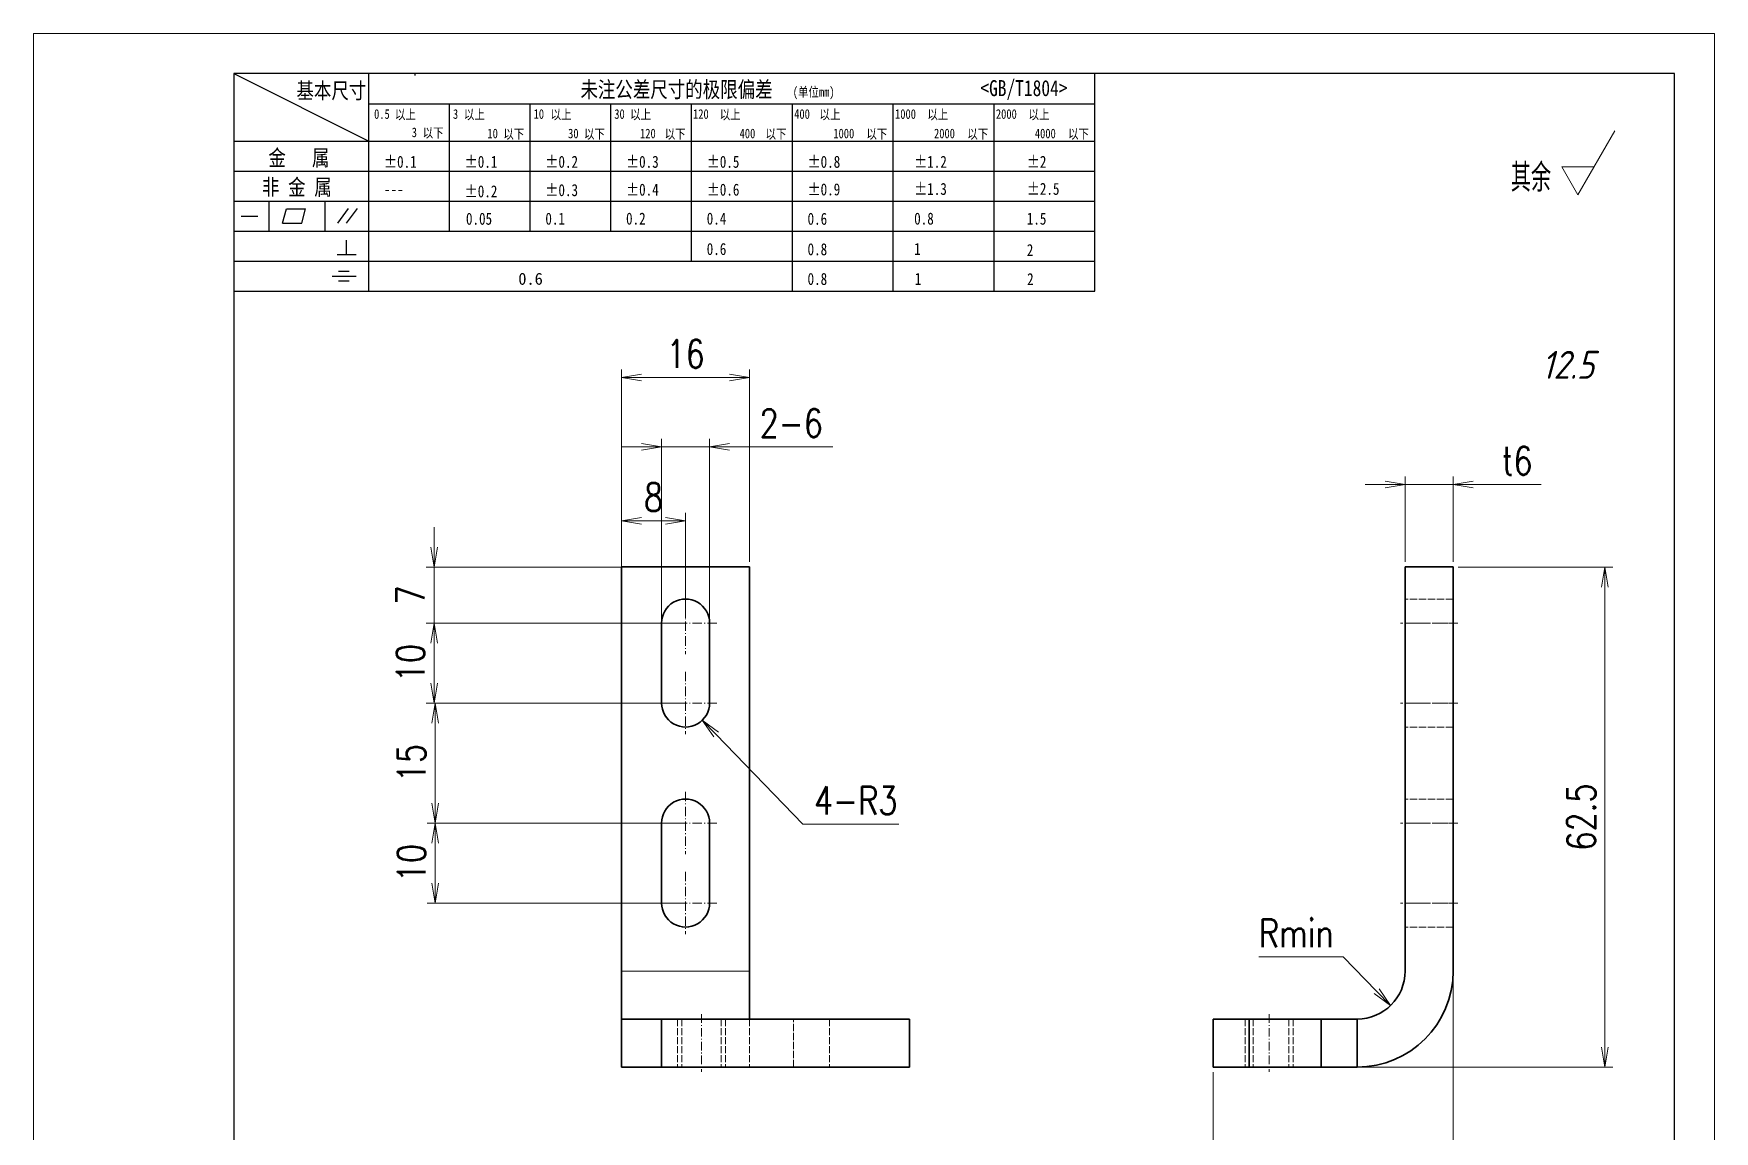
# Model space of a CAD drawing. Header units: millimetres. Extents: x -50043 to 104182, y -50696 to 36662.
# Drawn here: x -45739.6 to -45529.6, y 35932.2 to 36069.4 of the extents above; entities that cross this region are included whole.
import ezdxf
from ezdxf.enums import TextEntityAlignment as Align

# ---------------------------------------------------------------- set-up
doc = ezdxf.new("R2010")
doc.units = ezdxf.units.MM
doc.header["$LTSCALE"] = 0.5
for name, pattern in [('DASHDOT', [18.5, 12, -3, 0.5, -3]), ('DASHED', [15, 12, -3]), ('DOT2', [0.125, 0, -0.125])]:
    doc.linetypes.add(name, pattern=pattern)
doc.layers.add('图\\M+19E79\\M+195B6\\M+18E9A', color=7, linetype='Continuous')
doc.layers.add('图框', color=7, linetype='Continuous', lineweight=18)
doc.layers.add('标注线', color=3, linetype='Continuous', lineweight=18)
doc.layers.add('打印-禁用', color=7, linetype='Continuous', lineweight=15, plot=False)
doc.styles.add('DIM', font='romans.shx', dxfattribs={"width": 0.8, "bigfont": 'bigfont.shx'})
doc.styles.add('国标', font='simfang.ttf', dxfattribs={"width": 0.8})
doc.styles.add('机械长仿宋', font='gbenor.shx', dxfattribs={"height": 1, "bigfont": 'gbcbig.shx'})
doc.dimstyles.new('DEH 1-1$0', dxfattribs={"dimtxt": 3.5, "dimasz": 2.5, "dimexe": 1, "dimexo": 0.625, "dimgap": 1.2, "dimtad": 1, "dimzin": 9, "dimdsep": 46, "dimtxsty": 'DIM', "dimblk": 'OPEN', "dimcen": 0, "dimclrd": 8, "dimclre": 8, "dimclrt": 2, "dimazin": 2, "dimtfac": 0.5, "dimtmove": 0, "dimatfit": 3, "dimldrblk": 'OPEN', "dimfxl": 0, "dimtolj": 2, "dimlwd": 18, "dimlwe": 18, "dimarcsym": 0})
doc.dimstyles.new('DEH 1-1$4', dxfattribs={"dimtxt": 3.5, "dimasz": 2.5, "dimexe": 1, "dimexo": 0.625, "dimgap": 1.2, "dimtad": 1, "dimtoh": 1, "dimdsep": 46, "dimtxsty": 'DIM', "dimblk": 'OPEN', "dimcen": 0, "dimclrd": 8, "dimclre": 8, "dimclrt": 2, "dimazin": 2, "dimtfac": 0.5, "dimtofl": 0, "dimtmove": 0, "dimatfit": 3, "dimldrblk": 'OPEN', "dimfxl": 0, "dimtolj": 2, "dimlwd": 18, "dimlwe": 18, "dimarcsym": 0})

# ---------------------------------------------------------------- blocks, each defined once
blk = doc.blocks.new('GZDEH零件A4图框V01版')
at = {"layer": '图\\M+19E79\\M+195B6\\M+18E9A', "linetype": 'Continuous'}
for p, q in [((25, 292), (25, 13.5)), ((205, 292), (25, 292)), ((205, 13.5), (205, 292))]:
    blk.add_line(p, q, dxfattribs=at)
at = {"layer": '图\\M+19E79\\M+195B6\\M+18E9A', "color": 9}
for p, q in [((25, 292), (41.88, 283.54)), ((41.88, 264.79), (41.88, 292)), ((47.66, 291.75), (47.66, 292)), ((132.6, 264.79), (132.6, 292)), ((41.88, 288.22), (132.6, 288.22)), ((51.96, 272.29), (51.96, 288.22)), ((62.04, 272.29), (62.04, 288.22)), ((72.12, 272.29), (72.12, 288.22)), ((82.2, 268.54), (82.2, 288.22)), ((94.8, 264.79), (94.8, 288.22)), ((107.4, 264.79), (107.4, 288.22)), ((120, 264.79), (120, 288.22)), ((25, 283.54), (132.6, 283.54)), ((25, 279.79), (132.6, 279.79)), ((25, 276.04), (132.6, 276.04)), ((29.43, 272.34), (29.43, 276.04)), ((36.42, 272.34), (36.42, 276.04)), ((38.03, 273.3), (39.36, 275.16)), ((39.11, 273.3), (40.45, 275.16)), ((25.94, 274.19), (28, 274.19)), ((31.1, 273.3), (31.58, 275.09)), ((31.1, 273.3), (33.51, 273.3)), ((31.58, 275.09), (33.99, 275.09)), ((33.51, 273.3), (33.99, 275.09)), ((25, 272.29), (132.6, 272.29)), ((39.09, 269.41), (39.09, 271.18)), ((37.93, 269.41), (40.32, 269.41)), ((25, 268.54), (132.6, 268.54)), ((38.08, 267.29), (39.43, 267.29)), ((25, 264.79), (132.6, 264.79)), ((37.3, 266.69), (40.28, 266.69)), ((38.08, 266.09), (39.44, 266.09))]:
    blk.add_line(p, q, dxfattribs=at)
at = {"layer": '打印-禁用', "linetype": 'Continuous'}
for p, q in [((0, 297), (0, 0)), ((210, 297), (0, 297)), ((210, 297), (210, 0))]:
    blk.add_line(p, q, dxfattribs=at)
at = {"layer": '图\\M+19E79\\M+195B6\\M+18E9A', "color": 9, "style": '国标', "width": 0.8}
for s, height, p in [('基本尺寸', 2, (32.84, 288.88)), ('未注公差尺寸的极限偏差', 2, (68.32, 289.02)), ('<GB/T1804>', 2, (118.29, 289.19)), ('30', 1.2, (72.55, 286.35)), ('金   属', 2, (29.33, 280.48)), ('±0.1', 1.5, (43.78, 280.23)), ('±0.1', 1.5, (53.86, 280.23)), ('±0.2', 1.5, (63.94, 280.23)), ('±0.3', 1.5, (74.02, 280.23)), ('±0.5', 1.5, (84.1, 280.23)), ('±0.8', 1.5, (96.7, 280.23)), ('±1.2', 1.5, (110.02, 280.23)), ('±2', 1.5, (124.09, 280.23)), ('非 金 属', 2, (28.53, 276.82)), ('---', 1.5, (43.78, 276.81)), ('±0.2', 1.5, (53.86, 276.54)), ('±0.3', 1.5, (63.94, 276.69)), ('±0.4', 1.5, (74.02, 276.75)), ('±0.6', 1.5, (84.1, 276.75)), ('±0.9', 1.5, (96.7, 276.78)), ('±1.3', 1.5, (110.02, 276.84)), ('±2.5', 1.5, (124.09, 276.85)), ('0.1', 1.5, (63.94, 273.12)), ('0.2', 1.5, (74.02, 273.13)), ('0.4', 1.5, (84.1, 273.13)), ('0.6', 1.5, (96.7, 273.11)), ('0.8', 1.5, (110.02, 273.13)), ('1.5', 1.5, (124.09, 273.12)), ('0.6', 1.5, (84.1, 269.33)), ('0.8', 1.5, (96.7, 269.3)), ('1', 1.5, (110.02, 269.34)), ('2', 1.5, (124.09, 269.2)), ('0.8', 1.5, (96.7, 265.59)), ('1', 1.5, (110.1, 265.6)), ('2', 1.5, (124.13, 265.57))]:
    blk.add_text(s, height=height, dxfattribs=at).set_placement(p)
at = {"layer": '图\\M+19E79\\M+195B6\\M+18E9A', "color": 9, "lineweight": 15, "style": '国标', "width": 0.8}
for s, p in [('0.5', (42.54, 286.35)), ('以上', (45.15, 286.3)), ('3', (52.39, 286.35)), ('以上', (53.76, 286.3)), ('10', (62.47, 286.35)), ('以上', (64.6, 286.3)), ('以上', (74.53, 286.3)), ('120', (82.39, 286.35)), ('以上', (85.72, 286.3)), ('400', (95.03, 286.35)), ('以上', (98.19, 286.3)), ('1000', (107.63, 286.35)), ('以上', (111.67, 286.3)), ('2000', (120.23, 286.35)), ('以上', (124.31, 286.3)), ('3', (47.24, 284.06)), ('以下', (48.61, 284.01)), ('10', (56.7, 283.92)), ('以下', (58.69, 283.87)), ('30', (66.78, 283.92)), ('以下', (68.77, 283.87)), ('120', (75.77, 283.92)), ('以下', (78.85, 283.87)), ('400', (88.21, 283.92)), ('以下', (91.45, 283.87)), ('1000', (99.92, 283.92)), ('以下', (104.05, 283.87)), ('2000', (112.5, 283.92)), ('以下', (116.65, 283.87)), ('4000', (125.1, 283.92)), ('以下', (129.25, 283.87))]:
    blk.add_text(s, height=1.2, dxfattribs=at).set_placement(p)
at = {"layer": '图\\M+19E79\\M+195B6\\M+18E9A', "color": 9, "lineweight": 13, "style": '国标'}
blk.add_text('0.6', height=1.5, dxfattribs=at).set_placement((60.56, 265.61))
at = {"layer": '图\\M+19E79\\M+195B6\\M+18E9A', "color": 9, "lineweight": 15, "insert": (94.85, 290.31), "char_height": 1.2, "width": 8.7957, "attachment_point": 1, "style": '国标'}
blk.add_mtext('(单位mm)', dxfattribs=at)
at = {"layer": '图\\M+19E79\\M+195B6\\M+18E9A', "color": 9, "insert": (54.02, 273.09), "char_height": 1.5, "width": 5.1982, "attachment_point": 7, "style": '国标'}
blk.add_mtext('0.05', dxfattribs=at)
blk = doc.blocks.new('DEH A4')
at = {"layer": '图框'}
blk.add_blockref('GZDEH零件A4图框V01版', (0, 0), dxfattribs=at)
blk = doc.blocks.new('FINISHER_TR')
at = {"layer": '标注线'}
for p, q in [((0, 0), (4.62, 8)), ((-2.02, 3.5), (0, 0)), ((2.02, 3.5), (-2.02, 3.5))]:
    blk.add_line(p, q, dxfattribs=at)
at = {"layer": '标注线', "color": 2, "style": '机械长仿宋', "oblique": 15}
blk.add_attdef('0.0', text='', height=3.5, dxfattribs=at).set_placement((2.03, -24.04), align=Align.BOTTOM_RIGHT)
blk = doc.blocks.new('其余12.5')
at = {"layer": '标注线'}
blk.add_blockref('FINISHER_TR', (0, 0), dxfattribs=at).add_auto_attribs({'0.0': '12.5'})
at = {"layer": '标注线', "color": 7, "linetype": 'DOT2', "style": '机械长仿宋'}
blk.add_text('其余', height=3.5, dxfattribs=at).set_placement((-8.38, 0.4))
blk = doc.blocks.new('_Open')
at = {"color": 0, "linetype": 'ByBlock', "lineweight": -2}
for p, q in [((-1, 0.167), (0, 0)), ((-1, -0.167), (0, 0)), ((0, 0), (-1, 0))]:
    blk.add_line(p, q, dxfattribs=at)
blk = doc.blocks.new('*D168')
at = {"layer": 'Defpoints', "color": 0, "transparency": 16777216}
for p in [(-45562.28, 35952.25), (-45592.28, 35940.25), (-45562.28, 35921.65)]:
    blk.add_point(p, dxfattribs=at)
at = {"layer": '标注线', "color": 8, "lineweight": 18, "transparency": 16777216}
for p, q in [((-45562.28, 35951.63), (-45562.28, 35920.65)), ((-45592.28, 35939.63), (-45592.28, 35920.65)), ((-45589.78, 35921.65), (-45564.78, 35921.65))]:
    blk.add_line(p, q, dxfattribs=at)
at = {"layer": '标注线', "color": 8, "lineweight": 18, "transparency": 16777216, "xscale": 2.5, "yscale": 2.5, "zscale": 2.5, "rotation": 180}
blk.add_blockref('_Open', (-45592.28, 35921.65), dxfattribs=at)
at = {"layer": '标注线', "color": 8, "lineweight": 18, "transparency": 16777216, "xscale": 2.5, "yscale": 2.5, "zscale": 2.5}
blk.add_blockref('_Open', (-45562.28, 35921.65), dxfattribs=at)
at = {"layer": '标注线', "color": 2, "transparency": 16777216, "insert": (-45577.28, 35924.6), "char_height": 3.5, "attachment_point": 5, "style": 'DIM'}
blk.add_mtext('\\A2;30', dxfattribs=at)
blk = doc.blocks.new('*D169')
at = {"layer": 'Defpoints', "color": 0, "transparency": 16777216}
for p in [(-45562.28, 36002.75), (-45543.32, 36002.75), (-45578.78, 35940.25)]:
    blk.add_point(p, dxfattribs=at)
at = {"layer": '标注线', "color": 8, "lineweight": 18, "transparency": 16777216}
for p, q in [((-45561.66, 36002.75), (-45542.32, 36002.75)), ((-45543.32, 35942.75), (-45543.32, 36000.25)), ((-45578.16, 35940.25), (-45542.32, 35940.25))]:
    blk.add_line(p, q, dxfattribs=at)
at = {"layer": '标注线', "color": 8, "lineweight": 18, "transparency": 16777216, "xscale": 2.5, "yscale": 2.5, "zscale": 2.5}
for p, rotation in [((-45543.32, 36002.75), 90), ((-45543.32, 35940.25), 270)]:
    blk.add_blockref('_Open', p, dxfattribs=dict(at, rotation=rotation))
at = {"layer": '标注线', "color": 2, "transparency": 16777216, "insert": (-45546.27, 35971.5), "char_height": 3.5, "attachment_point": 5, "rotation": 90, "style": 'DIM'}
blk.add_mtext('\\A2;62.5', dxfattribs=at)
blk = doc.blocks.new('*D170')
at = {"layer": 'Defpoints', "color": 0, "transparency": 16777216}
for p in [(-45562.28, 36013.06), (-45568.28, 36002.75), (-45562.28, 36002.75)]:
    blk.add_point(p, dxfattribs=at)
at = {"layer": '标注线', "color": 8, "lineweight": 18, "transparency": 16777216}
for p, q in [((-45570.78, 36013.06), (-45573.28, 36013.06)), ((-45568.28, 36003.38), (-45568.28, 36014.06)), ((-45568.28, 36013.06), (-45562.28, 36013.06)), ((-45562.28, 36003.38), (-45562.28, 36014.06)), ((-45559.78, 36013.06), (-45551.28, 36013.06))]:
    blk.add_line(p, q, dxfattribs=at)
at = {"layer": '标注线', "color": 8, "lineweight": 18, "transparency": 16777216, "xscale": 2.5, "yscale": 2.5, "zscale": 2.5}
blk.add_blockref('_Open', (-45568.28, 36013.06), dxfattribs=at)
at = {"layer": '标注线', "color": 8, "lineweight": 18, "transparency": 16777216, "xscale": 2.5, "yscale": 2.5, "zscale": 2.5, "rotation": 180}
blk.add_blockref('_Open', (-45562.28, 36013.06), dxfattribs=at)
at = {"layer": '标注线', "color": 2, "transparency": 16777216, "insert": (-45554.28, 36016.01), "char_height": 3.5, "attachment_point": 5, "style": 'DIM'}
blk.add_mtext('\\A2;{\\Fromans,bigfont|c134;t}6', dxfattribs=at)
blk = doc.blocks.new('*D171')
at = {"layer": 'Defpoints', "color": 0, "transparency": 16777216}
for p in [(-45650.19, 36026.43), (-45666.19, 36002.75), (-45650.19, 36002.75)]:
    blk.add_point(p, dxfattribs=at)
at = {"layer": '标注线', "color": 8, "lineweight": 18, "transparency": 16777216}
for p, q in [((-45666.19, 36003.38), (-45666.19, 36027.43)), ((-45663.69, 36026.43), (-45652.69, 36026.43)), ((-45650.19, 36003.38), (-45650.19, 36027.43))]:
    blk.add_line(p, q, dxfattribs=at)
at = {"layer": '标注线', "color": 8, "lineweight": 18, "transparency": 16777216, "xscale": 2.5, "yscale": 2.5, "zscale": 2.5, "rotation": 180}
blk.add_blockref('_Open', (-45666.19, 36026.43), dxfattribs=at)
at = {"layer": '标注线', "color": 8, "lineweight": 18, "transparency": 16777216, "xscale": 2.5, "yscale": 2.5, "zscale": 2.5}
blk.add_blockref('_Open', (-45650.19, 36026.43), dxfattribs=at)
at = {"layer": '标注线', "color": 2, "transparency": 16777216, "insert": (-45658.19, 36029.38), "char_height": 3.5, "attachment_point": 5, "style": 'DIM'}
blk.add_mtext('\\A2;16', dxfattribs=at)
blk = doc.blocks.new('*D172')
at = {"layer": 'Defpoints', "color": 0, "transparency": 16777216}
for p in [(-45689.6, 36002.75), (-45658.19, 36002.75), (-45658.19, 35995.75)]:
    blk.add_point(p, dxfattribs=at)
at = {"layer": '标注线', "color": 8, "lineweight": 18, "transparency": 16777216}
for p, q in [((-45689.6, 36005.25), (-45689.6, 36007.75)), ((-45658.82, 36002.75), (-45690.6, 36002.75)), ((-45689.6, 35995.75), (-45689.6, 36002.75)), ((-45658.82, 35995.75), (-45690.6, 35995.75)), ((-45689.6, 35993.25), (-45689.6, 35990.75))]:
    blk.add_line(p, q, dxfattribs=at)
at = {"layer": '标注线', "color": 8, "lineweight": 18, "transparency": 16777216, "xscale": 2.5, "yscale": 2.5, "zscale": 2.5}
for p, rotation in [((-45689.6, 36002.75), 270), ((-45689.6, 35995.75), 90)]:
    blk.add_blockref('_Open', p, dxfattribs=dict(at, rotation=rotation))
at = {"layer": '标注线', "color": 2, "transparency": 16777216, "insert": (-45692.55, 35999.25), "char_height": 3.5, "attachment_point": 5, "rotation": 90, "style": 'DIM'}
blk.add_mtext('\\A2;7', dxfattribs=at)
blk = doc.blocks.new('*D173')
at = {"layer": 'Defpoints', "color": 0, "transparency": 16777216}
for p in [(-45658.19, 35995.75), (-45689.6, 35985.75), (-45658.19, 35985.75)]:
    blk.add_point(p, dxfattribs=at)
at = {"layer": '标注线', "color": 8, "lineweight": 18, "transparency": 16777216}
for p, q in [((-45658.82, 35995.75), (-45690.6, 35995.75)), ((-45689.6, 35993.25), (-45689.6, 35988.25)), ((-45658.82, 35985.75), (-45690.6, 35985.75))]:
    blk.add_line(p, q, dxfattribs=at)
at = {"layer": '标注线', "color": 8, "lineweight": 18, "transparency": 16777216, "xscale": 2.5, "yscale": 2.5, "zscale": 2.5}
for p, rotation in [((-45689.6, 35995.75), 90), ((-45689.6, 35985.75), 270)]:
    blk.add_blockref('_Open', p, dxfattribs=dict(at, rotation=rotation))
at = {"layer": '标注线', "color": 2, "transparency": 16777216, "insert": (-45692.55, 35990.75), "char_height": 3.5, "attachment_point": 5, "rotation": 90, "style": 'DIM'}
blk.add_mtext('\\A2;10', dxfattribs=at)
blk = doc.blocks.new('*D174')
at = {"layer": 'Defpoints', "color": 0, "transparency": 16777216}
for p in [(-45658.19, 35985.75), (-45689.49, 35970.75), (-45658.19, 35970.75)]:
    blk.add_point(p, dxfattribs=at)
at = {"layer": '标注线', "color": 8, "lineweight": 18, "transparency": 16777216}
for p, q in [((-45658.82, 35985.75), (-45690.49, 35985.75)), ((-45689.49, 35983.25), (-45689.49, 35973.25)), ((-45658.82, 35970.75), (-45690.49, 35970.75))]:
    blk.add_line(p, q, dxfattribs=at)
at = {"layer": '标注线', "color": 8, "lineweight": 18, "transparency": 16777216, "xscale": 2.5, "yscale": 2.5, "zscale": 2.5}
for p, rotation in [((-45689.49, 35985.75), 90), ((-45689.49, 35970.75), 270)]:
    blk.add_blockref('_Open', p, dxfattribs=dict(at, rotation=rotation))
at = {"layer": '标注线', "color": 2, "transparency": 16777216, "insert": (-45692.44, 35978.25), "char_height": 3.5, "attachment_point": 5, "rotation": 90, "style": 'DIM'}
blk.add_mtext('\\A2;15', dxfattribs=at)
blk = doc.blocks.new('*D175')
at = {"layer": 'Defpoints', "color": 0, "transparency": 16777216}
for p in [(-45658.19, 35970.75), (-45689.49, 35960.75), (-45658.19, 35960.75)]:
    blk.add_point(p, dxfattribs=at)
at = {"layer": '标注线', "color": 8, "lineweight": 18, "transparency": 16777216}
for p, q in [((-45658.82, 35970.75), (-45690.49, 35970.75)), ((-45689.49, 35968.25), (-45689.49, 35963.25)), ((-45658.82, 35960.75), (-45690.49, 35960.75))]:
    blk.add_line(p, q, dxfattribs=at)
at = {"layer": '标注线', "color": 8, "lineweight": 18, "transparency": 16777216, "xscale": 2.5, "yscale": 2.5, "zscale": 2.5}
for p, rotation in [((-45689.49, 35970.75), 90), ((-45689.49, 35960.75), 270)]:
    blk.add_blockref('_Open', p, dxfattribs=dict(at, rotation=rotation))
at = {"layer": '标注线', "color": 2, "transparency": 16777216, "insert": (-45692.44, 35965.75), "char_height": 3.5, "attachment_point": 5, "rotation": 90, "style": 'DIM'}
blk.add_mtext('\\A2;10', dxfattribs=at)
blk = doc.blocks.new('*D176')
at = {"layer": 'Defpoints', "color": 0, "transparency": 16777216}
for p in [(-45658.19, 35985.75), (-45656.1, 35983.6)]:
    blk.add_point(p, dxfattribs=at)
at = {"layer": '标注线', "color": 8, "lineweight": 18, "transparency": 16777216}
for p, q in [((-45643.53, 35970.62), (-45654.36, 35981.8)), ((-45631.53, 35970.62), (-45643.53, 35970.62))]:
    blk.add_line(p, q, dxfattribs=at)
at = {"layer": '标注线', "color": 8, "lineweight": 18, "transparency": 16777216, "xscale": 2.5, "yscale": 2.5, "zscale": 2.5, "rotation": 134.0988093549752}
blk.add_blockref('_Open', (-45656.1, 35983.6), dxfattribs=at)
at = {"layer": '标注线', "color": 2, "transparency": 16777216, "insert": (-45636.93, 35973.57), "char_height": 3.5, "attachment_point": 5, "style": 'DIM'}
blk.add_mtext('\\A2;{\\Fromans,bigfont|c134;4-}R3', dxfattribs=at)
blk = doc.blocks.new('*D177')
at = {"layer": 'Defpoints', "color": 0, "transparency": 16777216}
for p in [(-45666.19, 36008.54), (-45666.19, 35997.62), (-45658.19, 35995.75)]:
    blk.add_point(p, dxfattribs=at)
at = {"layer": '标注线', "color": 8, "lineweight": 18, "transparency": 16777216}
for p, q in [((-45666.19, 35998.25), (-45666.19, 36009.54)), ((-45658.19, 35996.38), (-45658.19, 36009.54)), ((-45660.69, 36008.54), (-45663.69, 36008.54))]:
    blk.add_line(p, q, dxfattribs=at)
at = {"layer": '标注线', "color": 8, "lineweight": 18, "transparency": 16777216, "xscale": 2.5, "yscale": 2.5, "zscale": 2.5, "rotation": 180}
blk.add_blockref('_Open', (-45666.19, 36008.54), dxfattribs=at)
at = {"layer": '标注线', "color": 8, "lineweight": 18, "transparency": 16777216, "xscale": 2.5, "yscale": 2.5, "zscale": 2.5}
blk.add_blockref('_Open', (-45658.19, 36008.54), dxfattribs=at)
at = {"layer": '标注线', "color": 2, "transparency": 16777216, "insert": (-45662.19, 36011.49), "char_height": 3.5, "attachment_point": 5, "style": 'DIM'}
blk.add_mtext('\\A2;8', dxfattribs=at)
blk = doc.blocks.new('*D178')
at = {"layer": 'Defpoints', "color": 0, "transparency": 16777216}
for p in [(-45655.19, 36017.77), (-45661.19, 35990.66), (-45655.19, 35990.66)]:
    blk.add_point(p, dxfattribs=at)
at = {"layer": '标注线', "color": 8, "lineweight": 18, "transparency": 16777216}
for p, q in [((-45663.69, 36017.77), (-45666.19, 36017.77)), ((-45661.19, 35991.29), (-45661.19, 36018.77)), ((-45661.19, 36017.77), (-45655.19, 36017.77)), ((-45655.19, 35991.29), (-45655.19, 36018.77)), ((-45652.69, 36017.77), (-45639.79, 36017.77))]:
    blk.add_line(p, q, dxfattribs=at)
at = {"layer": '标注线', "color": 8, "lineweight": 18, "transparency": 16777216, "xscale": 2.5, "yscale": 2.5, "zscale": 2.5}
blk.add_blockref('_Open', (-45661.19, 36017.77), dxfattribs=at)
at = {"layer": '标注线', "color": 8, "lineweight": 18, "transparency": 16777216, "xscale": 2.5, "yscale": 2.5, "zscale": 2.5, "rotation": 180}
blk.add_blockref('_Open', (-45655.19, 36017.77), dxfattribs=at)
at = {"layer": '标注线', "color": 2, "transparency": 16777216, "insert": (-45644.99, 36020.72), "char_height": 3.5, "attachment_point": 5, "style": 'DIM'}
blk.add_mtext('\\A2;{\\Fromans,bigfont|c134;2-}6', dxfattribs=at)
blk = doc.blocks.new('*D179')
at = {"layer": 'Defpoints', "color": 0, "transparency": 16777216}
for p in [(-45574.28, 35952.25), (-45570.11, 35947.94)]:
    blk.add_point(p, dxfattribs=at)
at = {"layer": '标注线', "color": 8, "lineweight": 18, "transparency": 16777216}
for p, q in [((-45586.55, 35954.05), (-45576.02, 35954.05)), ((-45576.02, 35954.05), (-45571.85, 35949.74))]:
    blk.add_line(p, q, dxfattribs=at)
at = {"layer": '标注线', "color": 8, "lineweight": 18, "transparency": 16777216, "xscale": 2.5, "yscale": 2.5, "zscale": 2.5, "rotation": 314.0222560410058}
blk.add_blockref('_Open', (-45570.11, 35947.94), dxfattribs=at)
at = {"layer": '标注线', "color": 2, "transparency": 16777216, "insert": (-45581.89, 35957), "char_height": 3.5, "attachment_point": 5, "style": 'DIM'}
blk.add_mtext('\\A2;{\\Fromans,bigfont|c134;Rmin}', dxfattribs=at)

msp = doc.modelspace()

# ---------------------------------------------------------------- linework, layer by layer
at = {"color": 7, "lineweight": 35}
for p, q in [((-45666.192, 35952.253), (-45666.192, 36002.753)), ((-45650.192, 36002.753), (-45650.192, 35952.253)), ((-45568.283, 36002.753), (-45568.283, 35952.253)), ((-45562.283, 36002.753), (-45562.283, 35952.253)), ((-45661.192, 35946.253), (-45630.192, 35946.253)), ((-45661.192, 35940.253), (-45630.192, 35940.253))]:
    msp.add_line(p, q, dxfattribs=at)
at = {"color": 7, "lineweight": 35, "ltscale": 0.4}
msp.add_line((-45666.192, 36002.753), (-45650.192, 36002.753), dxfattribs=at)
at = {"color": 7, "lineweight": 35, "ltscale": 0.15}
for p, q in [((-45568.283, 36002.753), (-45562.283, 36002.753)), ((-45666.192, 35952.253), (-45666.192, 35946.253)), ((-45650.192, 35952.253), (-45650.192, 35946.253)), ((-45666.192, 35946.253), (-45666.192, 35940.253)), ((-45661.192, 35946.253), (-45661.192, 35940.253)), ((-45630.192, 35946.253), (-45630.192, 35940.253)), ((-45592.283, 35946.253), (-45592.283, 35940.253)), ((-45587.783, 35946.253), (-45587.783, 35940.253)), ((-45578.783, 35946.253), (-45578.783, 35940.253)), ((-45574.283, 35946.253), (-45574.283, 35940.253))]:
    msp.add_line(p, q, dxfattribs=at)
at = {"color": 2, "linetype": 'DASHDOT', "lineweight": 13, "ltscale": 0.195001}
for p, q in [((-45658.192, 35999.653), (-45658.192, 35991.853)), ((-45658.192, 35989.653), (-45658.192, 35981.853)), ((-45658.192, 35974.653), (-45658.192, 35966.853)), ((-45658.192, 35964.653), (-45658.192, 35956.853))]:
    msp.add_line(p, q, dxfattribs=at)
at = {"color": 1, "linetype": 'DASHED', "lineweight": 13, "ltscale": 0.15}
for p, q in [((-45562.283, 35998.753), (-45568.283, 35998.753)), ((-45568.283, 35995.753), (-45562.283, 35995.753)), ((-45568.283, 35995.753), (-45562.283, 35995.753)), ((-45568.283, 35985.753), (-45562.283, 35985.753)), ((-45568.283, 35985.753), (-45562.283, 35985.753)), ((-45562.283, 35982.753), (-45568.283, 35982.753)), ((-45562.283, 35973.753), (-45568.283, 35973.753)), ((-45568.283, 35970.753), (-45562.283, 35970.753)), ((-45568.283, 35970.753), (-45562.283, 35970.753)), ((-45568.283, 35960.753), (-45562.283, 35960.753)), ((-45568.283, 35960.753), (-45562.283, 35960.753)), ((-45562.283, 35957.753), (-45568.283, 35957.753)), ((-45659.192, 35946.253), (-45659.192, 35940.253)), ((-45658.651, 35946.253), (-45658.651, 35940.253)), ((-45653.733, 35946.253), (-45653.733, 35940.253)), ((-45653.192, 35946.253), (-45653.192, 35940.253)), ((-45650.192, 35946.253), (-45650.192, 35940.253)), ((-45644.692, 35940.253), (-45644.692, 35946.253)), ((-45640.192, 35946.253), (-45640.192, 35940.253)), ((-45640.192, 35946.253), (-45640.192, 35940.253)), ((-45588.283, 35946.253), (-45588.283, 35940.253)), ((-45587.742, 35946.253), (-45587.742, 35940.253)), ((-45587.283, 35946.253), (-45587.283, 35940.253)), ((-45582.824, 35946.253), (-45582.824, 35940.253)), ((-45582.283, 35946.253), (-45582.283, 35940.253))]:
    msp.add_line(p, q, dxfattribs=at)
at = {"color": 2, "linetype": 'DASHDOT', "lineweight": 13, "ltscale": 0.19502}
for p, q in [((-45654.291, 35995.753), (-45662.092, 35995.753)), ((-45654.291, 35985.753), (-45662.092, 35985.753)), ((-45654.291, 35970.753), (-45662.092, 35970.753)), ((-45654.291, 35960.753), (-45662.092, 35960.753))]:
    msp.add_line(p, q, dxfattribs=at)
at = {"color": 7, "lineweight": 35, "ltscale": 0.25}
for p, q in [((-45661.192, 35985.753), (-45661.192, 35995.753)), ((-45655.192, 35995.753), (-45655.192, 35985.753)), ((-45661.192, 35960.753), (-45661.192, 35970.753)), ((-45655.192, 35970.753), (-45655.192, 35960.753))]:
    msp.add_line(p, q, dxfattribs=at)
at = {"color": 2, "linetype": 'DASHDOT', "lineweight": 13, "ltscale": 0.180005}
for p, q in [((-45561.683, 35995.753), (-45568.883, 35995.753)), ((-45561.683, 35985.753), (-45568.883, 35985.753)), ((-45561.683, 35970.753), (-45568.883, 35970.753)), ((-45561.683, 35960.753), (-45568.883, 35960.753))]:
    msp.add_line(p, q, dxfattribs=at)
at = {"color": 1, "linetype": 'DASHED', "lineweight": 13, "ltscale": 0.4}
msp.add_line((-45666.192, 35952.253), (-45650.192, 35952.253), dxfattribs=at)
at = {"color": 7, "lineweight": 13, "ltscale": 0.4}
msp.add_line((-45666.192, 35952.253), (-45650.192, 35952.253), dxfattribs=at)
at = {"color": 7, "lineweight": 35, "ltscale": 0.125}
for p, q in [((-45661.192, 35946.253), (-45666.192, 35946.253)), ((-45661.192, 35940.253), (-45666.192, 35940.253))]:
    msp.add_line(p, q, dxfattribs=at)
at = {"color": 2, "linetype": 'DASHDOT', "lineweight": 13, "ltscale": 0.180017}
for p, q in [((-45656.192, 35946.853), (-45656.192, 35939.653)), ((-45585.283, 35946.853), (-45585.283, 35939.653))]:
    msp.add_line(p, q, dxfattribs=at)
at = {"color": 7, "lineweight": 35, "ltscale": 0.1125}
for p, q in [((-45587.783, 35946.253), (-45592.283, 35946.253)), ((-45574.283, 35946.253), (-45578.783, 35946.253)), ((-45587.783, 35940.253), (-45592.283, 35940.253)), ((-45574.283, 35940.253), (-45578.783, 35940.253))]:
    msp.add_line(p, q, dxfattribs=at)
at = {"color": 7, "lineweight": 35, "ltscale": 0.225}
for p, q in [((-45578.783, 35946.253), (-45587.783, 35946.253)), ((-45578.783, 35940.253), (-45587.783, 35940.253))]:
    msp.add_line(p, q, dxfattribs=at)
at = {"color": 7, "lineweight": 35}
for centre, radius, start, end in [((-45658.192, 35995.753), 3, 0, 180.00001), ((-45658.192, 35985.753), 3, 179.99999, 0), ((-45658.192, 35970.753), 3, 0, 180.00001), ((-45658.192, 35960.753), 3, 179.99999, 0), ((-45574.283, 35952.253), 6, 270, 0), ((-45574.283, 35952.253), 12, 270, 0)]:
    msp.add_arc(centre, radius, start, end, dxfattribs=at)

# ---------------------------------------------------------------- block references
at = {"layer": '图框'}
msp.add_blockref('DEH A4', (-45739.646, 35772.417), dxfattribs=at)
at = {"layer": '标注线'}
msp.add_blockref('其余12.5', (-45546.702, 36049.26), dxfattribs=at)

# ---------------------------------------------------------------- dimensions: what is measured, and where the dimension line sits
dim = msp.add_linear_dim(base=(-45650.192, 36026.433), p1=(-45666.192, 36002.753), p2=(-45650.192, 36002.753), dimstyle='DEH 1-1$0', dxfattribs=at)
dim.commit()
dim.dimension.update_dxf_attribs({"geometry": '*D171', "text_midpoint": (-45658.192, 36026.433), "dimtype": 160})
for base, p1, p2, text, picture, middle in [((-45655.192, 36017.767), (-45661.192, 35990.664), (-45655.192, 35990.664), '{\\Fromans,bigfont|c134;2-}<>', '*D178', (-45644.992, 36020.717)), ((-45562.283, 36013.058), (-45568.283, 36002.753), (-45562.283, 36002.753), '{\\Fromans,bigfont|c134;t}<>', '*D170', (-45554.283, 36016.008))]:
    dim = msp.add_linear_dim(base=base, p1=p1, p2=p2, text=text, dimstyle='DEH 1-1$0', dxfattribs=at)
    dim.commit()
    dim.dimension.update_dxf_attribs({"geometry": picture, "text_midpoint": middle})
for base, p1, p2, picture, middle in [((-45666.192, 36008.538), (-45658.192, 35995.753), (-45666.192, 35997.624), '*D177', (-45662.192, 36011.488)), ((-45562.283, 35921.65), (-45592.283, 35940.253), (-45562.283, 35952.253), '*D168', (-45577.283, 35924.6))]:
    dim = msp.add_linear_dim(base=base, p1=p1, p2=p2, dimstyle='DEH 1-1$0', dxfattribs=at)
    dim.commit()
    dim.dimension.update_dxf_attribs({"geometry": picture, "text_midpoint": middle})
for base, p1, p2, picture, middle in [((-45689.598, 36002.753), (-45658.192, 35995.753), (-45658.192, 36002.753), '*D172', (-45692.548, 35999.253)), ((-45543.323, 36002.753), (-45578.783, 35940.253), (-45562.283, 36002.753), '*D169', (-45546.273, 35971.503)), ((-45689.598, 35985.753), (-45658.192, 35995.753), (-45658.192, 35985.753), '*D173', (-45692.548, 35990.753)), ((-45689.495, 35970.753), (-45658.192, 35985.753), (-45658.192, 35970.753), '*D174', (-45692.445, 35978.253)), ((-45689.495, 35960.753), (-45658.192, 35970.753), (-45658.192, 35960.753), '*D175', (-45692.445, 35965.753))]:
    dim = msp.add_linear_dim(base=base, p1=p1, p2=p2, angle=90, dimstyle='DEH 1-1$0', dxfattribs=at)
    dim.commit()
    dim.dimension.update_dxf_attribs({"geometry": picture, "text_midpoint": middle})
for center, mpoint, text, picture, middle in [((-45658.192, 35985.753), (-45656.104, 35983.599), '{\\Fromans,bigfont|c134;4-}<>', '*D176', (-45636.926, 35970.618)), ((-45574.283, 35952.253), (-45570.113, 35947.939), '{\\Fromans,bigfont|c134;Rmin}', '*D179', (-45581.887, 35954.051))]:
    dim = msp.add_radius_dim(center=center, mpoint=mpoint, text=text, dimstyle='DEH 1-1$4', dxfattribs=at)
    dim.commit()
    dim.dimension.update_dxf_attribs({"geometry": picture, "text_midpoint": middle, "dimtype": 164})

doc.saveas('drawing.dxf')
